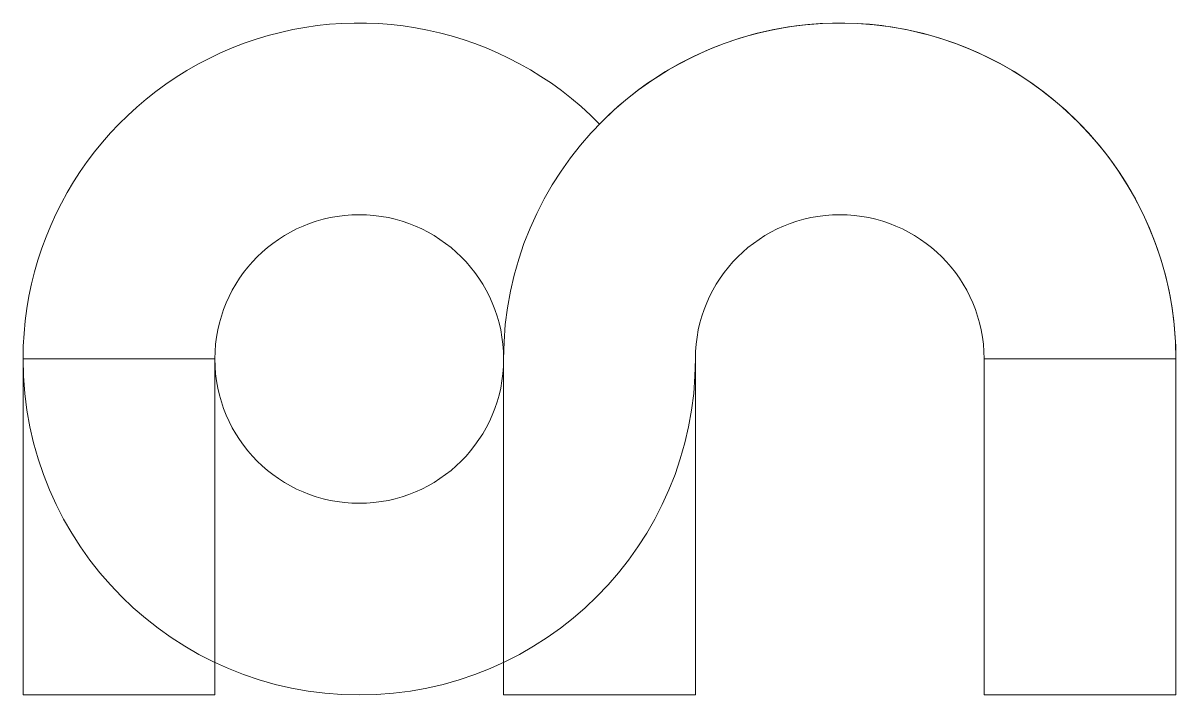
# Model space of a CAD drawing. Header units: millimetres. Extents: x 0 to 36.4, y 0 to 21.2.
import ezdxf

# ---------------------------------------------------------------- set-up
doc = ezdxf.new("R2010")
doc.units = ezdxf.units.MM
doc.layers.add('Layer1', color=7, linetype='Continuous', true_color=0xffffff)

msp = doc.modelspace()

# ---------------------------------------------------------------- linework, layer by layer
at = {"layer": 'Layer1', "color": 20, "lineweight": 5, "ltscale": 25.4, "true_color": 0xf8591b}
for p, q in [((0, 10.601), (0, 0)), ((6.048, 10.601), (6.048, 0)), ((15.154, 10.601), (15.154, 0)), ((21.201, 10.601), (21.201, 0)), ((30.307, 10.601), (30.307, 0)), ((36.355, 10.601), (36.355, 0)), ((6.048, 0), (0, 0)), ((15.154, 0), (21.201, 0)), ((30.307, 0), (36.355, 0))]:
    msp.add_line(p, q, dxfattribs=at)
at = {"layer": 'Layer1', "color": 70, "lineweight": 5, "ltscale": 25.4, "true_color": 0x7cea22}
for p, q in [((6.048, 10.601), (0, 10.601)), ((36.355, 10.601), (30.307, 10.601))]:
    msp.add_line(p, q, dxfattribs=at)
at = {"layer": 'Layer1', "color": 20, "lineweight": 5, "ltscale": 25.4, "true_color": 0xf8591b}
for centre, radius, start, end in [((10.601, 10.601), 10.601, 44.3777, 180), ((25.754, 10.601), 10.601, 0, 135.6223), ((10.601, 10.601), 4.553, 0, 180), ((25.754, 10.601), 4.553, 0, 180)]:
    msp.add_arc(centre, radius, start, end, dxfattribs=at)
at = {"layer": 'Layer1', "color": 70, "lineweight": 5, "ltscale": 25.4, "true_color": 0x7cea22}
for centre, radius, start, end in [((25.754, 10.601), 10.601, 0, 180), ((25.754, 10.601), 4.553, 0, 180), ((10.601, 10.601), 10.601, 180, 0), ((10.601, 10.601), 4.553, 180, 0)]:
    msp.add_arc(centre, radius, start, end, dxfattribs=at)

doc.saveas('drawing.dxf')
